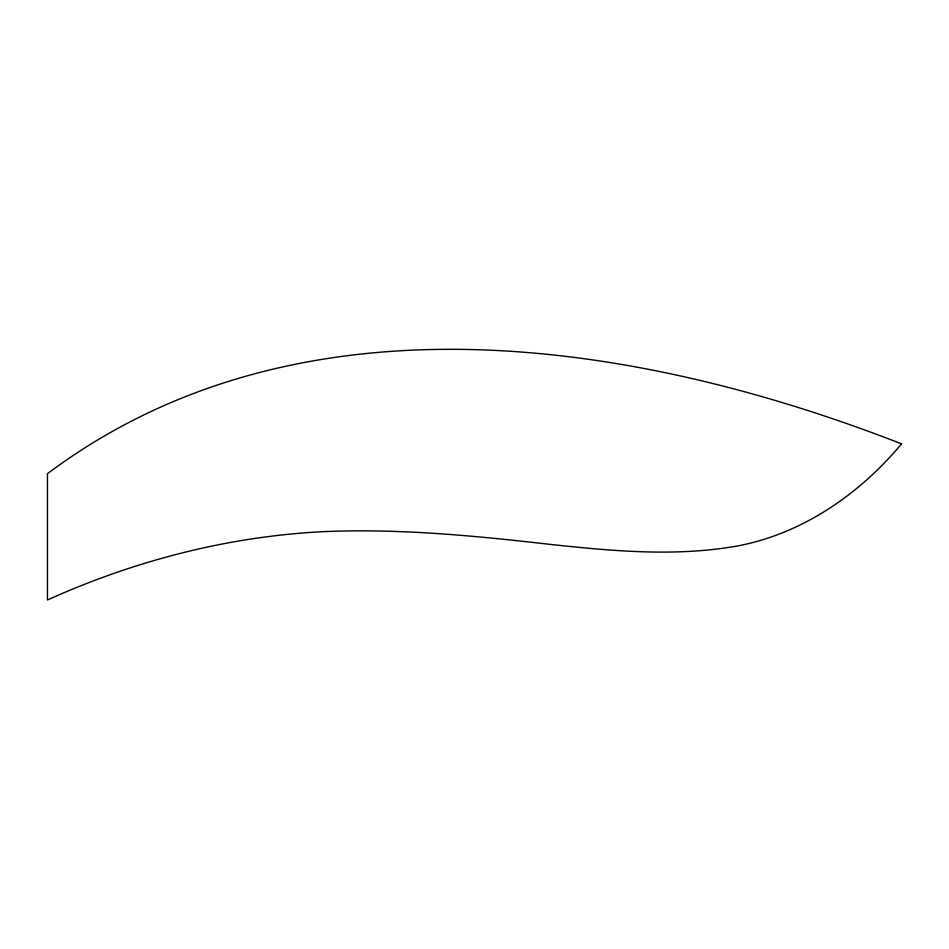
<?xml version="1.0" encoding="UTF-8"?>
<svg xmlns="http://www.w3.org/2000/svg" width="949" height="949" viewBox="0 0 949 949"><rect width="100%" height="100%" fill="white"/><g stroke="black" fill="none" stroke-linecap="round" stroke-linejoin="round"><path stroke-width="1.42" d="M901.55 443.871C859.64 493.954 803.518 533.018 738.713 545.746C676.068 557.134 612.2 551.037 549.412 544.311C474.156 535.675 398.473 528.344 322.648 531.689C227.487 536.565 134.165 560.847 47.45 599.993L47.45 473.717C295.851 287.606 631.334 338.413 901.55 443.871"/></g></svg>
